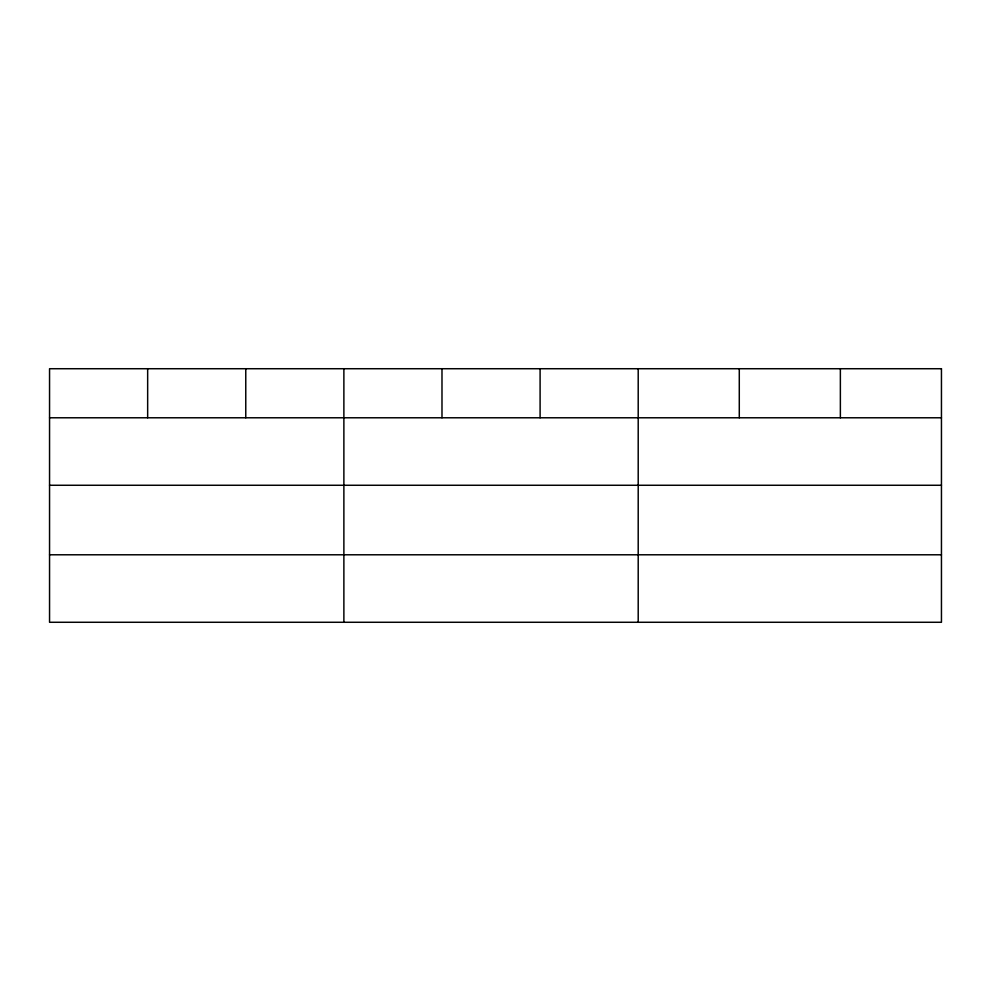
<?xml version="1.0" encoding="UTF-8"?>
<svg xmlns="http://www.w3.org/2000/svg" width="991" height="991" viewBox="0 0 991 991"><rect width="100%" height="100%" fill="white"/><g stroke="black" fill="none" stroke-linecap="round" stroke-linejoin="round"><path stroke-width="1.49" d="M49.55 417.781L941.45 417.781M49.55 485.268L941.45 485.268M49.55 554.787L941.45 554.787M840.368 368.726L840.368 417.781M739.286 368.726L739.286 417.781M638.204 368.726L638.204 622.274M540.095 368.726L540.095 417.781M441.986 368.726L441.986 417.781M343.877 368.726L343.877 622.274M245.768 368.726L245.768 417.781M147.659 368.726L147.659 417.781M941.45 368.726L49.55 368.726L49.55 622.274L941.45 622.274L941.45 368.726"/></g></svg>
